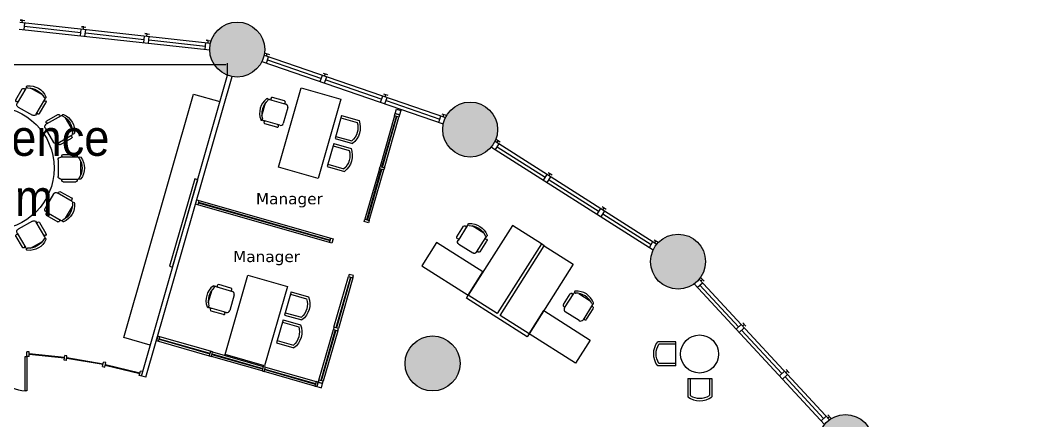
# Model space of a CAD drawing. Header units: centimetres. Extents: x -2286 to 2286, y -2018 to 2018.
# Drawn here: x 61 to 2286, y 1074 to 1963 of the extents above; entities that cross this region are included whole.
import ezdxf
from ezdxf.enums import TextEntityAlignment as Align

# ---------------------------------------------------------------- set-up
doc = ezdxf.new("R2010")
doc.units = ezdxf.units.CM
for name, color, linetype in [('A-door', 3, 'Continuous'), ('A-flor-patn', 5, 'Continuous'), ('A-mlwk', 30, 'Continuous'), ('A-note', 7, 'Continuous'), ('A-wall', 1, 'Continuous'), ('A-wall-shel', 9, 'Continuous'), ('Equipment', 8, 'Continuous'), ('Text', 7, 'Continuous')]:
    doc.layers.add(name, color=color, linetype=linetype)
for name, color, linetype, true_color in [('A-flor-fill', 7, 'Continuous', 0xe8eafd), ('A-furn', 7, 'Continuous', 0x007300), ('A-furn-glass', 7, 'Continuous', 0x009494), ('A-furn-syst', 7, 'Continuous', 0x850000), ('A-shel-fill', 7, 'Continuous', 0x949494)]:
    doc.layers.add(name, color=color, linetype=linetype, true_color=true_color)
doc.styles.add('Annotative', font='arial.ttf', dxfattribs={"width": 0.9, "height": 0.4})
doc.styles.get("Standard").update_dxf_attribs({"font": 'arial.ttf'})
doc.styles.add('Title', font='verdana.ttf')
doc.dimstyles.new('Annotative', dxfattribs={"dimtxt": 0.18, "dimasz": 0.18, "dimexe": 0.18, "dimexo": 0.0625, "dimgap": 0.09, "dimtad": 0, "dimtih": 1, "dimtoh": 1, "dimdec": 0, "dimzin": 0, "dimdsep": 46, "dimtxsty": 'Standard', "dimcen": 0.09, "dimadec": 0, "dimazin": 0, "dimtfac": 1, "dimtdec": 0, "dimtofl": 0, "dimtmove": 0, "dimatfit": 3, "dimfxl": 1, "dimtolj": 1, "dimtzin": 0, "dimarcsym": 0})

# ---------------------------------------------------------------- blocks, each defined once
blk = doc.blocks.new('OfficeChair')
at = {"color": 0}
for p, q in [((-5.95, 19.8), (5.95, 19.8)), ((-12, 4.4), (-12, 15.4)), ((-9.6, 2.4), (-9.6, 17.4)), ((9.6, 17.4), (9.6, 2.4)), ((12, 4.4), (12, 15.4)), ((7.2, 0), (-7.2, 0))]:
    blk.add_line(p, q, dxfattribs=at)
for centre, radius, start, end in [((-8.93, 19.22), 0.863, 126.1745, 306.1745), ((-7.2, 17.4), 2.4, 153.71643, 180), ((0, 7), 16, 53.8255, 126.1745), ((0, 5.26), 15.71, 57.57575, 122.42425), ((8.93, 19.22), 0.863, 233.8255, 53.8255), ((7.2, 17.4), 2.4, 0, 26.28357), ((-10.8, 15.4), 1.2, 0, 180), ((10.8, 15.4), 1.2, 0, 180), ((-10.8, 4.4), 1.2, 180, 0), ((-7.2, 2.4), 2.4, 180, 270), ((7.2, 2.4), 2.4, 270, 0), ((10.8, 4.4), 1.2, 180, 0)]:
    blk.add_arc(centre, radius, start, end, dxfattribs=at)
blk = doc.blocks.new('CoffeeChair')
at = {"linetype": 'Continuous'}
for p, q in [((-10.5, 0), (-10.5, 15.78)), ((-8.4, 0), (-8.4, 14.68)), ((8.4, 0), (8.4, 14.68)), ((10.5, 0), (10.5, 15.78)), ((10.5, 0), (-10.5, 0))]:
    blk.add_line(p, q, dxfattribs=at)
for radius, start, end in [(17.55, 53.25084, 126.74941), (15.45, 57.06374, 122.93694)]:
    blk.add_arc((0, 1.71), radius, start, end, dxfattribs=at)
blk = doc.blocks.new('*D8')
at = {"layer": 'Defpoints', "color": 0, "transparency": 16777216}
for p in [(522.3, 1864), (-522.1, 1840.8), (522.3, 1840.8)]:
    blk.add_point(p, dxfattribs=at)
at = {"layer": 'Text', "color": 0, "lineweight": -2, "transparency": 16777216}
for p, q in [((-522.1, 1842.1), (-522.1, 1867.6)), ((-518.5, 1864), (-6.9, 1864)), ((518.7, 1864), (7.1, 1864)), ((522.3, 1842.1), (522.3, 1867.6))]:
    blk.add_line(p, q, dxfattribs=at)
at = {"layer": 'Text', "color": 0, "transparency": 16777216}
for points in [[(-518.5, 1864.6), (-518.5, 1863.4), (-522.1, 1864)], [(518.7, 1864.6), (518.7, 1863.4), (522.3, 1864)]]:
    blk.add_solid(points, dxfattribs=at)
at = {"layer": 'Text', "color": 0, "transparency": 16777216, "insert": (0.1, 1864), "char_height": 3.6, "attachment_point": 5}
blk.add_mtext('\\A1;1044', dxfattribs=at)

msp = doc.modelspace()

# ---------------------------------------------------------------- hatches: boundary and pattern name
at = {"layer": 'A-flor-fill'}
h = msp.add_hatch(color=256, dxfattribs=at)
h.dxf.hatch_style = 1
h.paths.add_polyline_path([(1038.4, 1201.3, 1), (916.5, 1201.3, 1)])
h.paths.add_polyline_path([(1916.5, 128.7, 1), (2099.4, 128.7, 1)])
h.paths.add_polyline_path([(1607.5, -116.9, 1), (1485.6, -116.9, 1)])
h.paths.add_polyline_path([(91.6, 924, 1), (-91.3, 924, 1)])
h.paths.add_polyline_path([(111.5, -760.3, 1), (50.5, -760.3, 1)])
h.paths.add_polyline_path([(732.6, -993.2, 1), (671.7, -993.2, 1)])
h.paths.add_polyline_path([(59.5, -1204.3, 1), (-123.4, -1204.3, 1)])
h.paths.add_polyline_path([(-973.9, -803.5, 1), (-1095.8, -803.5, 1)])
h.paths.add_polyline_path([(-1140.8, -685.1, 1), (-1201.8, -685.1, 1)])
h.paths.add_polyline_path([(-1052.9, 776.1, 1), (-1113.9, 776.1, 1)])
h.paths.add_polyline_path([(-1309.9, 671.1, 1), (-1127.1, 671.1, 1)])
at = {"layer": 'A-shel-fill'}
h = msp.add_hatch(color=256, dxfattribs=at)
h.dxf.hatch_style = 1
h.paths.add_polyline_path([(604.7, 1897.8, 1), (482.7, 1897.8, 1)])
h.paths.add_polyline_path([(1121.9, 1720.3, 1), (1000, 1720.3, 1)])
h.paths.add_polyline_path([(1461.4, 1427.3, 1), (1583.4, 1427.3, 1)])
h.paths.add_polyline_path([(1833.2, 1026.9, 1), (1955.1, 1026.9, 1)])
h.paths.add_polyline_path([(2200, 538.9, 1), (2078.1, 538.9, 1)])
h.paths.add_polyline_path([(2164.1, 0, 1), (2286, 0, 1)])
h.paths.add_polyline_path([(2200, -538.9, 1), (2078.1, -538.9, 1)])
h.paths.add_polyline_path([(1955.1, -1026.9, 1), (1833.2, -1026.9, 1)])
h.paths.add_polyline_path([(1583.4, -1427.3, 1), (1461.4, -1427.3, 1)])
h.paths.add_polyline_path([(1121.9, -1720.3, 1), (1000, -1720.3, 1)])
h.paths.add_polyline_path([(604.7, -1897.8, 1), (482.7, -1897.8, 1)])
h.paths.add_polyline_path([(-482.7, -1897.8, 1), (-604.7, -1897.8, 1)])
h.paths.add_polyline_path([(-1000, -1720.3, 1), (-1121.9, -1720.3, 1)])
h.paths.add_polyline_path([(-1461.4, -1427.3, 1), (-1583.4, -1427.3, 1)])
h.paths.add_polyline_path([(-1833.2, -1026.9, 1), (-1955.1, -1026.9, 1)])
h.paths.add_polyline_path([(-2200, -538.9, 1), (-2078.1, -538.9, 1)])
h.paths.add_polyline_path([(-2164.1, 0, 1), (-2286, 0, 1)])
h.paths.add_polyline_path([(-2078.1, 538.9, 1), (-2200, 538.9, 1)])
h.paths.add_polyline_path([(-1833.2, 1026.9, 1), (-1955.1, 1026.9, 1)])
h.paths.add_polyline_path([(-1583.4, 1427.3, 1), (-1461.4, 1427.3, 1)])
h.paths.add_polyline_path([(-1121.9, 1720.3, 1), (-1000, 1720.3, 1)])
h.paths.add_polyline_path([(-604.7, 1897.8, 1), (-482.7, 1897.8, 1)])

# ---------------------------------------------------------------- linework, layer by layer
at = {"layer": 'A-door'}
msp.add_lwpolyline([(76.5, 1140.6), (72.7, 1140.6), (72.7, 1216.8), (76.5, 1216.8)], close=True, dxfattribs=at)
msp.add_arc((76.5, 1216.8), 76.3, 180, 267.1376, dxfattribs=at)
at = {"layer": 'A-flor-patn'}
msp.add_circle((977.4, 1201.3), 61, dxfattribs=at)
at = {"layer": 'A-furn'}
for p, q in [((1154.7, 1507.3), (1056.7, 1352.9)), ((1219, 1466.5), (1154.7, 1507.3)), ((1219, 1466.5), (1154.7, 1507.3)), ((1225.4, 1462.4), (1289.8, 1421.6)), ((1225.4, 1462.4), (1289.8, 1421.6)), ((1289.8, 1421.6), (1191.8, 1267.2))]:
    msp.add_line(p, q, dxfattribs=at)
for points in [[(686, 1812.5), (773.9, 1787.3), (723.5, 1611.5), (635.6, 1636.7)], [(1089.3, 1404.4), (986.4, 1469.7), (953.7, 1418.2), (1056.7, 1352.9)], [(567.1, 1397.4), (655, 1372.2), (604.6, 1196.4), (516.7, 1221.6)], [(1224.5, 1318.7), (1327.4, 1253.3), (1294.7, 1201.9), (1191.8, 1267.2)]]:
    msp.add_lwpolyline(points, close=True, dxfattribs=at)
msp.add_circle((0, 1634.7), 137.2, dxfattribs=at)
at = {"layer": 'A-furn-glass'}
for p, q in [((864.9, 1637.1), (897.1, 1749.4)), ((866.2, 1636.7), (898.3, 1749)), ((831.4, 1519.9), (863.5, 1632.2)), ((832.6, 1519.5), (864.8, 1631.8)), ((457.1, 1557.7), (750.1, 1473.8)), ((457.5, 1558.9), (750.5, 1475)), ((795, 1392.9), (762.8, 1280.6)), ((796.2, 1392.5), (764, 1280.2)), ((761.4, 1275.7), (729.2, 1163.4)), ((762.6, 1275.3), (730.4, 1163)), ((370.4, 1254.9), (482.7, 1222.8)), ((370.7, 1256.2), (483, 1224)), ((160.2, 1214.3), (81.4, 1222.6)), ((160.1, 1213.1), (81.4, 1221.3)), ((245.7, 1198.8), (165.1, 1212.6)), ((245.9, 1200), (165.3, 1213.9)), ((487.6, 1221.4), (599.9, 1189.2)), ((487.9, 1222.6), (600.2, 1190.4)), ((250.7, 1197.7), (327.5, 1179.1)), ((250.9, 1199), (327.8, 1180.3)), ((604.8, 1187.8), (717.1, 1155.6)), ((605.1, 1189), (717.4, 1156.8))]:
    msp.add_line(p, q, dxfattribs=at)
at = {"layer": 'A-furn-syst'}
for p, q in [((892.8, 1750.6), (860.7, 1638.3)), ((870.4, 1635.5), (902.6, 1747.8)), ((859.3, 1633.4), (827.1, 1521.1)), ((836.9, 1518.3), (869, 1630.6)), ((458.7, 1563.2), (751.7, 1479.3)), ((748.9, 1469.5), (455.9, 1553.4)), ((1219, 1466.5), (1121, 1312.1)), ((1127.5, 1308), (1225.4, 1462.4)), ((1225.4, 1462.4), (1219, 1466.5)), ((758.5, 1281.8), (790.7, 1394.1)), ((800.5, 1391.3), (768.3, 1279)), ((1052.6, 1346.5), (1056.7, 1352.9)), ((1187.7, 1260.7), (1052.6, 1346.5)), ((1121, 1312.1), (1056.7, 1352.9)), ((1191.8, 1267.2), (1127.5, 1308)), ((725, 1164.6), (757.1, 1276.9)), ((766.9, 1274.1), (734.7, 1161.8)), ((369.1, 1250.7), (481.5, 1218.5)), ((484.3, 1228.3), (371.9, 1260.4)), ((1191.8, 1267.2), (1187.7, 1260.7)), ((489.1, 1226.9), (601.5, 1194.7)), ((598.7, 1184.9), (486.3, 1217.1)), ((715.9, 1151.3), (603.6, 1183.5)), ((606.4, 1193.3), (718.7, 1161.1))]:
    msp.add_line(p, q, dxfattribs=at)
for points in [[(904, 1752.7), (894.2, 1755.5), (897, 1765.3), (906.8, 1762.5)], [(902.6, 1747.8), (892.8, 1750.6), (894.2, 1755.5), (904, 1752.7)], [(869, 1630.6), (859.3, 1633.4), (860.7, 1638.3), (870.4, 1635.5)], [(451, 1554.8), (453.8, 1564.6), (458.7, 1563.2), (455.9, 1553.4)], [(835.5, 1513.4), (825.7, 1516.2), (827.1, 1521.1), (836.9, 1518.3)], [(756.6, 1477.9), (753.8, 1468.1), (748.9, 1469.5), (751.7, 1479.3)], [(801.9, 1396.2), (792.1, 1399), (790.7, 1394.1), (800.5, 1391.3)], [(768.3, 1279), (758.5, 1281.8), (757.1, 1276.9), (766.9, 1274.1)], [(367.1, 1261.8), (364.3, 1252.1), (369.1, 1250.7), (371.9, 1260.4)], [(484.3, 1228.3), (481.5, 1218.5), (486.3, 1217.1), (489.1, 1226.9)], [(601.5, 1194.7), (598.7, 1184.9), (603.6, 1183.5), (606.4, 1193.3)], [(718.7, 1161.1), (715.9, 1151.3), (720.8, 1149.9), (723.6, 1159.7)], [(733.3, 1156.9), (723.6, 1159.7), (720.8, 1149.9), (730.5, 1147.1)], [(734.7, 1161.8), (725, 1164.6), (723.6, 1159.7), (733.3, 1156.9)]]:
    msp.add_lwpolyline(points, close=True, dxfattribs=at)
msp.add_circle((1570.2, 1222.3), 42.2, dxfattribs=at)
at = {"layer": 'A-mlwk'}
for p, q in [((292.1, 1258.6), (446.9, 1799)), ((446.9, 1799), (505.4, 1782.2)), ((350.7, 1241.8), (292.1, 1258.6))]:
    msp.add_line(p, q, dxfattribs=at)
at = {"layer": 'A-wall'}
for p, q in [((331.1, 1173.4), (522.3, 1840.8)), ((340.9, 1170.6), (532.1, 1838)), ((76.3, 1216.8), (76.3, 1227)), ((76.3, 1216.8), (76.3, 1227)), ((81.4, 1227), (76.3, 1227)), ((81.4, 1216.8), (81.4, 1227)), ((81.4, 1216.8), (76.3, 1216.8)), ((159.7, 1208.6), (160.6, 1218.8)), ((164.7, 1208.2), (159.7, 1208.6)), ((165.7, 1218.3), (160.6, 1218.8)), ((164.7, 1208.2), (165.7, 1218.3)), ((244.8, 1194.4), (246.8, 1204.4)), ((251.8, 1203.3), (246.8, 1204.4)), ((249.8, 1193.4), (251.8, 1203.3)), ((244.8, 1194.4), (249.8, 1193.4)), ((326.2, 1174.8), (329, 1184.6)), ((333.9, 1183.2), (329, 1184.6)), ((340.9, 1170.6), (326.2, 1174.8))]:
    msp.add_line(p, q, dxfattribs=at)
at = {"layer": 'A-wall-shel'}
for p, q in [((61, 1958.2), (484.4, 1911.9)), ((67, 1962.6), (62, 1963.2)), ((62, 1963.2), (72.1, 1962)), ((66.5, 1957.5), (67, 1962.6)), ((59.3, 1943), (482.7, 1896.8)), ((71.5, 1957), (69.9, 1941.8)), ((70.7, 1949.4), (196.4, 1935.7)), ((195.6, 1928.1), (197.2, 1943.3)), ((202.8, 1947.8), (197.8, 1948.3)), ((197.8, 1948.3), (207.9, 1947.2)), ((202.3, 1942.7), (202.8, 1947.8)), ((205.7, 1927), (207.3, 1942.2)), ((206.5, 1934.6), (337.2, 1920.3)), ((336.4, 1912.8), (338, 1927.9)), ((343.6, 1932.4), (338.6, 1933)), ((338.6, 1933), (348.7, 1931.9)), ((343.1, 1927.4), (343.6, 1932.4)), ((346.5, 1911.7), (348.1, 1926.8)), ((347.3, 1919.2), (473, 1905.5)), ((472.2, 1898), (473.8, 1913.1)), ((479.4, 1917.6), (474.4, 1918.2)), ((474.4, 1918.2), (484.5, 1917)), ((478.9, 1912.5), (479.4, 1917.6)), ((598.4, 1871), (1001.2, 1732.8)), ((603.4, 1885.4), (1006.2, 1747.2)), ((605.5, 1890), (615.1, 1886.7)), ((608.5, 1867.5), (613.4, 1881.9)), ((608.6, 1883.6), (610.3, 1888.4)), ((611, 1874.7), (730.5, 1833.7)), ((728, 1826.5), (733, 1840.9)), ((734.6, 1845.7), (744.3, 1842.4)), ((737.7, 1823.2), (742.6, 1837.6)), ((737.8, 1839.3), (739.4, 1844.1)), ((740.1, 1830.4), (864.5, 1787.7)), ((862, 1780.5), (867, 1794.9)), ((868.6, 1799.7), (878.2, 1796.5)), ((871.6, 1777.2), (876.6, 1791.6)), ((871.8, 1793.3), (873.4, 1798.1)), ((874.1, 1784.4), (993.7, 1743.4)), ((991.2, 1736.2), (996.1, 1750.6)), ((997.8, 1755.4), (1007.4, 1752.1)), ((1000.9, 1749), (1002.6, 1753.8)), ((1116.1, 1694.3), (1475.4, 1466.2)), ((1119.2, 1698.4), (1127.8, 1692.9)), ((1120.8, 1691.4), (1123.5, 1695.7)), ((1107.9, 1681.5), (1467.3, 1453.3)), ((1116.9, 1675.8), (1125.1, 1688.6)), ((1121, 1682.2), (1227.6, 1614.5)), ((1234.4, 1625.2), (1243, 1619.8)), ((1223.5, 1608.1), (1231.7, 1620.9)), ((1232.1, 1602.6), (1240.3, 1615.5)), ((1236, 1618.2), (1238.7, 1622.5)), ((1236.2, 1609), (1347.1, 1538.6)), ((1343, 1532.2), (1351.2, 1545)), ((1351.6, 1526.7), (1359.8, 1539.6)), ((1353.9, 1549.3), (1362.5, 1543.9)), ((1355.5, 1542.3), (1358.2, 1546.6)), ((1355.7, 1533.2), (1462.8, 1465.2)), ((1458.7, 1458.7), (1466.8, 1471.6)), ((1469.6, 1475.9), (1478.1, 1470.5)), ((1471.1, 1468.9), (1473.9, 1473.2)), ((1565.2, 1370), (1576.4, 1380.4)), ((1569.1, 1388.2), (1858.6, 1076.4)), ((1572.9, 1384.1), (1576.6, 1387.6)), ((1573.2, 1391.3), (1580.1, 1383.8)), ((1558, 1377.8), (1847.4, 1066.1)), ((1570.8, 1375.2), (1656.7, 1282.7)), ((1666, 1291.3), (1672.9, 1283.9)), ((1651.1, 1277.5), (1662.3, 1287.9)), ((1658, 1270.1), (1669.2, 1280.4)), ((1663.6, 1275.2), (1752.9, 1179)), ((1665.7, 1284.1), (1669.4, 1287.6)), ((1747.4, 1173.8), (1758.5, 1184.2)), ((1762, 1180.5), (1765.7, 1183.9)), ((1762.2, 1187.6), (1769.2, 1180.2)), ((1754.3, 1166.4), (1765.4, 1176.7)), ((1759.9, 1171.6), (1845.7, 1079)), ((1840.2, 1073.9), (1851.3, 1084.2)), ((1854.8, 1080.5), (1858.5, 1084)), ((1855.1, 1087.7), (1862, 1080.2))]:
    msp.add_line(p, q, dxfattribs=at)
for centre in [(543.7, 1897.8), (1060.9, 1720.3), (1522.4, 1427.3), (1894.1, 1026.9)]:
    msp.add_circle(centre, 61, dxfattribs=at)
at = {"layer": 'Equipment'}
msp.add_lwpolyline([(393.5, 1417.1), (400.2, 1415.1), (456, 1608.9), (449.3, 1610.8)], close=True, dxfattribs=at)

# ---------------------------------------------------------------- block references
at = {"layer": 'A-furn', "yscale": 2.54, "zscale": 2.54}
for name, p, xscale, rotation in [('OfficeChair', (73, 1761.1), -2.54, 329.9999999999999), ('OfficeChair', (651, 1751.4), 2.54, 74.0137364252801), ('OfficeChair', (126.5, 1707.7), -2.54, 299.9999999999999), ('CoffeeChair', (768.2, 1725.7), -2.54, 254.0137364252802), ('CoffeeChair', (750.5, 1663.8), -2.54, 254.0137364252802), ('OfficeChair', (146, 1634.7), -2.54, 270), ('OfficeChair', (126.5, 1561.6), -2.54, 240), ('OfficeChair', (73, 1508.2), -2.54, 210), ('OfficeChair', (1051.2, 1456.2), -2.54, 327.6021574854453), ('OfficeChair', (532, 1336.2), 2.54, 74.01373642528083), ('CoffeeChair', (656.1, 1334.5), -2.54, 254.0137364252807), ('OfficeChair', (1287.6, 1306.2), 2.54, 327.6021574854453), ('CoffeeChair', (638.4, 1272.6), -2.54, 254.0137364252807), ('CoffeeChair', (1517.3, 1222.8, 5), -2.54, 90.00036867725848), ('CoffeeChair', (1570.7, 1167.7, 5), 2.54, 179.9996313227416)]:
    msp.add_blockref(name, p, dxfattribs=dict(at, xscale=xscale, rotation=rotation))

# ---------------------------------------------------------------- texts
at = {"layer": 'A-note', "style": 'Title'}
for p in [(659.5, 1563.3), (608.8, 1435)]:
    msp.add_text('Manager', height=24.69, dxfattribs=at).set_placement(p, align=Align.MIDDLE)
at = {"layer": 'Text', "insert": (0, 1634.7), "char_height": 80, "width": 223.065, "attachment_point": 5, "style": 'Annotative'}
msp.add_mtext('Conference\\PRoom', dxfattribs=at)

# ---------------------------------------------------------------- dimensions: what is measured, and where the dimension line sits
at = {"layer": 'Text'}
dim = msp.add_linear_dim(base=(522.3, 1864), p1=(-522.1, 1840.8), p2=(522.3, 1840.8), dimstyle='Annotative', dxfattribs=at)
dim.commit()
dim.dimension.update_dxf_attribs({"geometry": '*D8', "text_midpoint": (0.1, 1864)})

doc.saveas('drawing.dxf')
